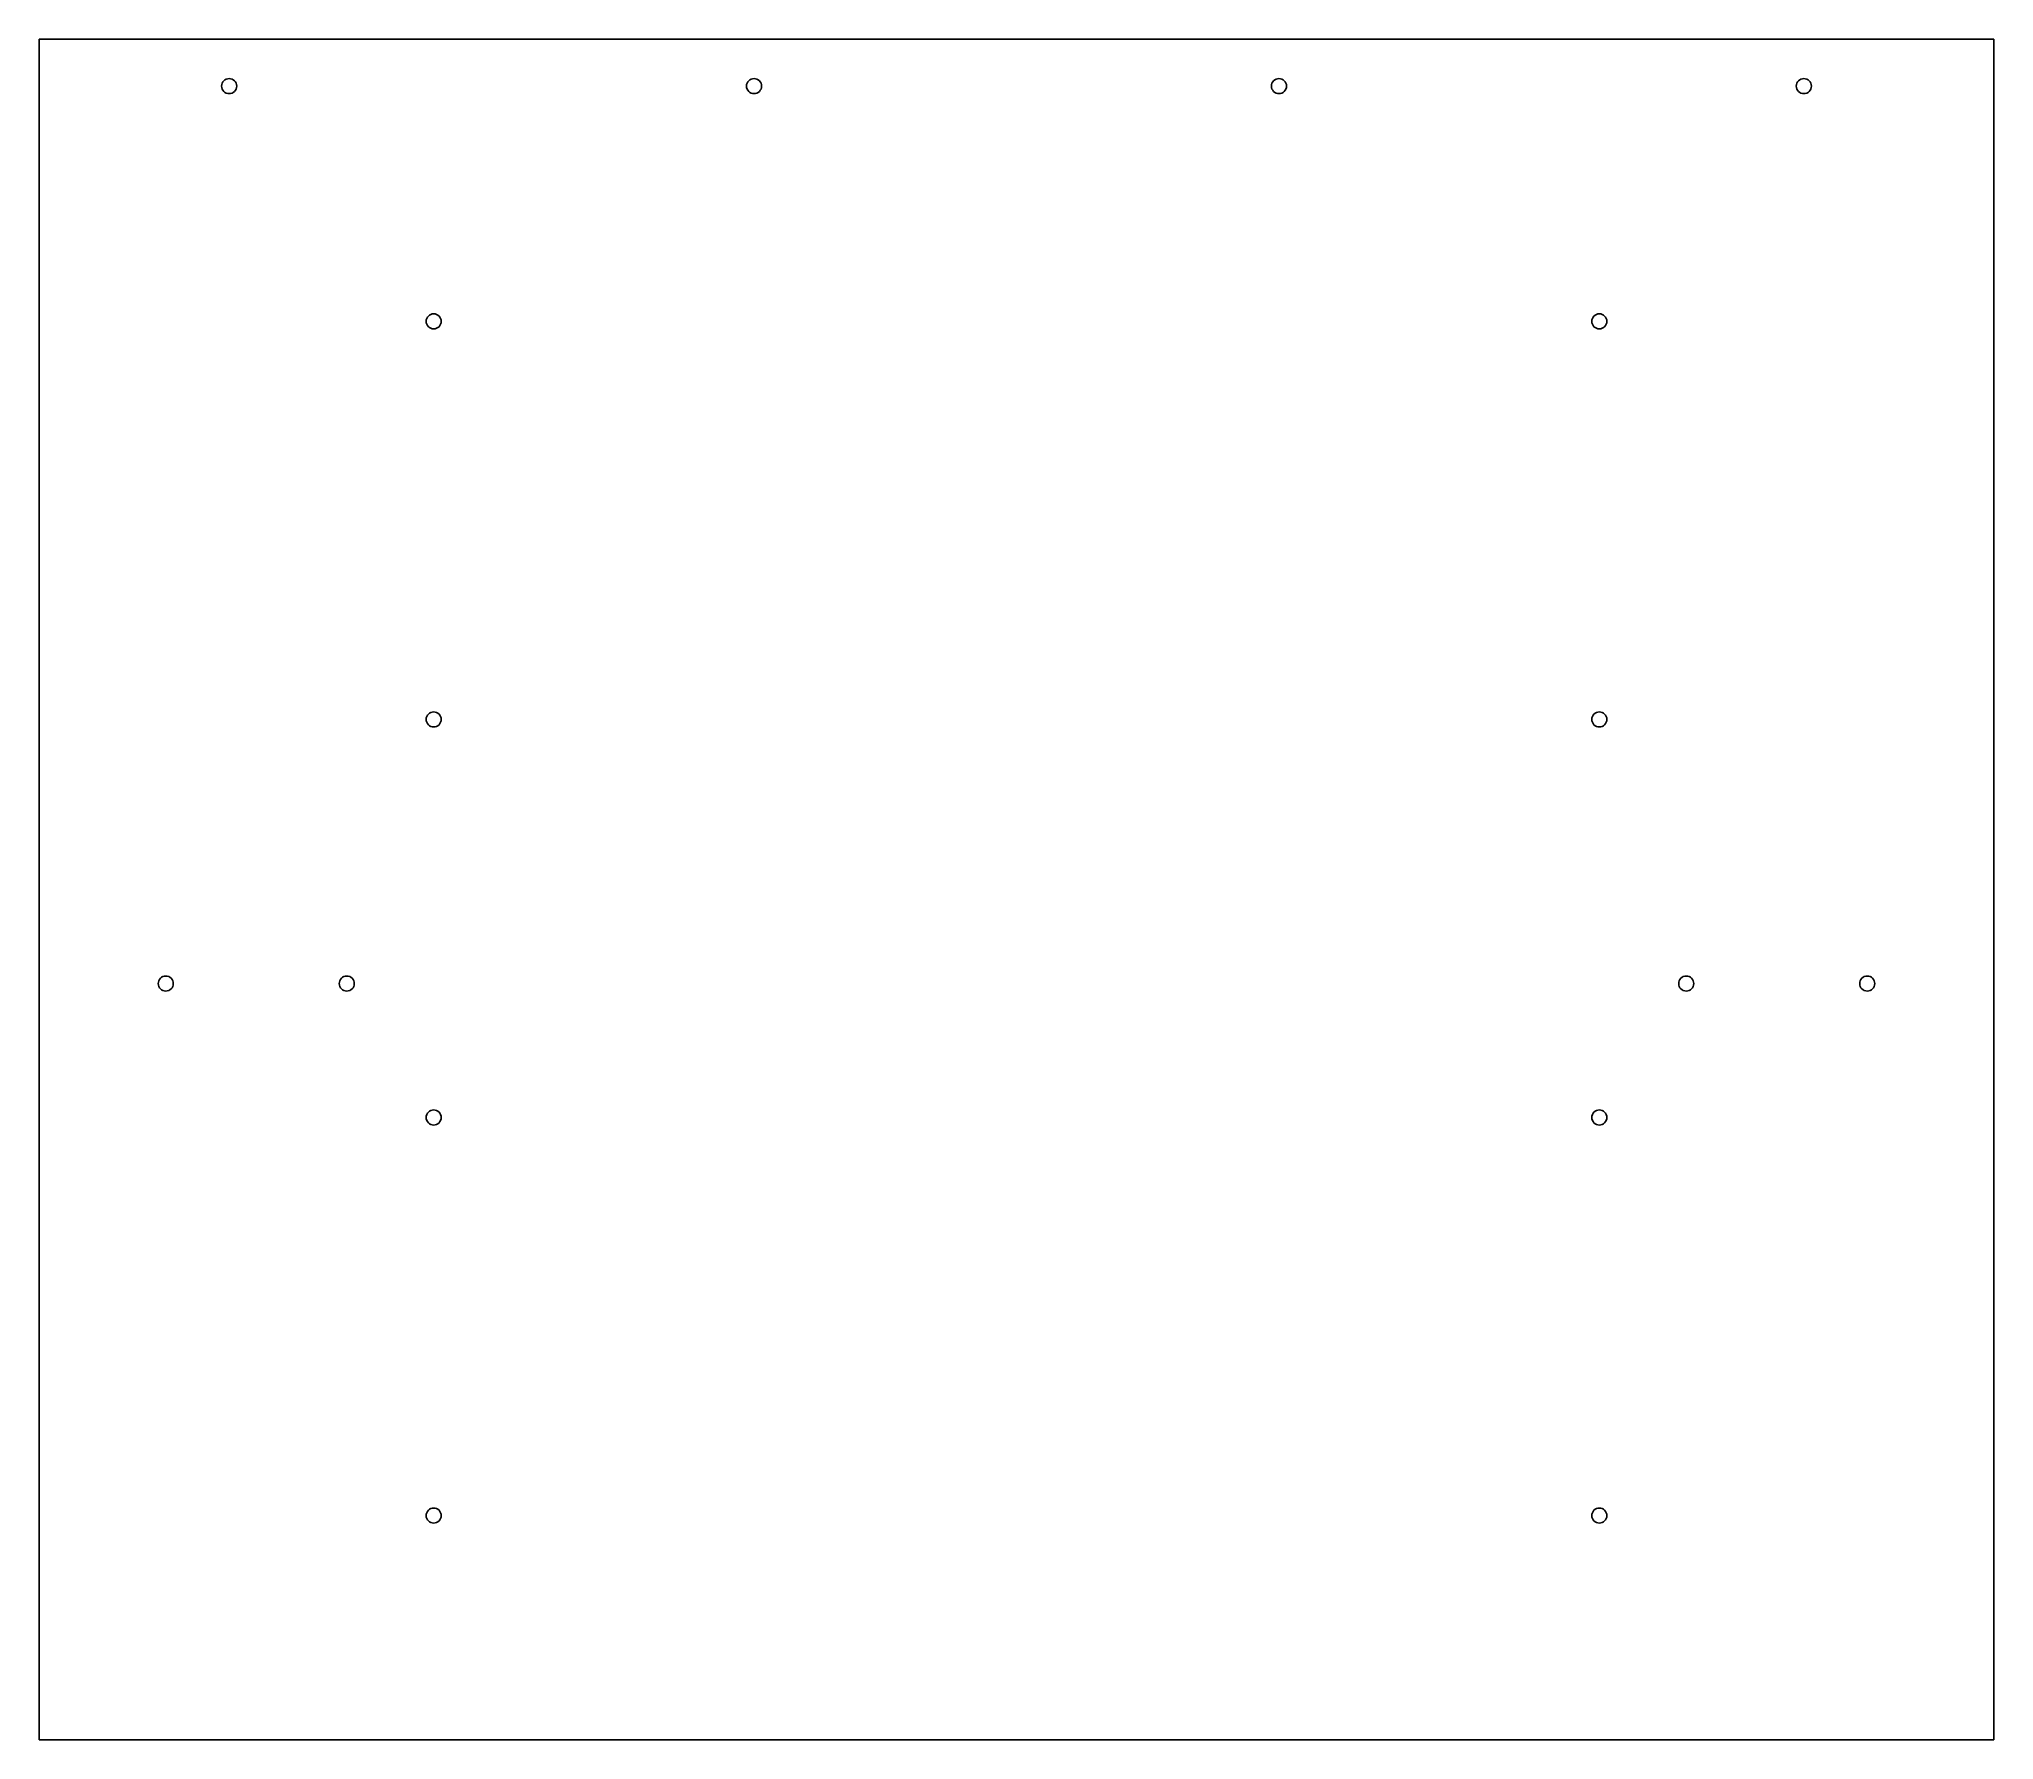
# Model space of a CAD drawing. Header units: metres. Extents: x -270 to 270, y -227 to 243.
import ezdxf

# ---------------------------------------------------------------- set-up
doc = ezdxf.new("R2010")
doc.units = ezdxf.units.M

msp = doc.modelspace()

# ---------------------------------------------------------------- linework, layer by layer
for p, q in [((270, 243), (-270, 243)), ((-270, 243), (-270, -227)), ((270, -227), (270, 243)), ((-219.58, 230), (-219.54, 230.406)), ((-219.54, 229.594), (-219.58, 230)), ((-219.54, 230.406), (-219.422, 230.796)), ((-219.422, 229.204), (-219.54, 229.594)), ((-219.422, 230.796), (-219.229, 231.156)), ((-219.229, 228.844), (-219.422, 229.204)), ((-219.229, 231.156), (-218.971, 231.471)), ((-218.971, 228.529), (-219.229, 228.844)), ((-218.971, 231.471), (-218.656, 231.729)), ((-218.656, 228.271), (-218.971, 228.529)), ((-218.656, 231.729), (-218.296, 231.922)), ((-218.296, 228.078), (-218.656, 228.271)), ((-218.296, 231.922), (-217.906, 232.04)), ((-217.906, 227.96), (-218.296, 228.078)), ((-217.906, 232.04), (-217.5, 232.08)), ((-217.5, 227.92), (-217.906, 227.96)), ((-217.5, 232.08), (-217.094, 232.04)), ((-217.094, 227.96), (-217.5, 227.92)), ((-217.094, 232.04), (-216.704, 231.922)), ((-216.704, 228.078), (-217.094, 227.96)), ((-216.704, 231.922), (-216.344, 231.729)), ((-216.344, 228.271), (-216.704, 228.078)), ((-216.344, 231.729), (-216.029, 231.471)), ((-216.029, 228.529), (-216.344, 228.271)), ((-216.029, 231.471), (-215.771, 231.156)), ((-215.771, 228.844), (-216.029, 228.529)), ((-215.771, 231.156), (-215.578, 230.796)), ((-215.578, 229.204), (-215.771, 228.844)), ((-215.578, 230.796), (-215.46, 230.406)), ((-215.46, 229.594), (-215.578, 229.204)), ((-215.46, 230.406), (-215.42, 230)), ((-215.42, 230), (-215.46, 229.594)), ((-74.58, 230), (-74.54, 230.406)), ((-74.54, 229.594), (-74.58, 230)), ((-74.54, 230.406), (-74.4217, 230.796)), ((-74.4217, 229.204), (-74.54, 229.594)), ((-74.4217, 230.796), (-74.2294, 231.156)), ((-74.2294, 228.844), (-74.4217, 229.204)), ((-74.2294, 231.156), (-73.9708, 231.471)), ((-73.9708, 228.529), (-74.2294, 228.844)), ((-73.9708, 231.471), (-73.6556, 231.729)), ((-73.6556, 228.271), (-73.9708, 228.529)), ((-73.6556, 231.729), (-73.296, 231.922)), ((-73.296, 228.078), (-73.6556, 228.271)), ((-73.296, 231.922), (-72.9058, 232.04)), ((-72.9058, 227.96), (-73.296, 228.078)), ((-72.9058, 232.04), (-72.5, 232.08)), ((-72.5, 227.92), (-72.9058, 227.96)), ((-72.5, 232.08), (-72.0942, 232.04)), ((-72.0942, 227.96), (-72.5, 227.92)), ((-72.0942, 232.04), (-71.704, 231.922)), ((-71.704, 228.078), (-72.0942, 227.96)), ((-71.704, 231.922), (-71.3444, 231.729)), ((-71.3444, 228.271), (-71.704, 228.078)), ((-71.3444, 231.729), (-71.0292, 231.471)), ((-71.0292, 228.529), (-71.3444, 228.271)), ((-71.0292, 231.471), (-70.7705, 231.156)), ((-70.7705, 228.844), (-71.0292, 228.529)), ((-70.7705, 231.156), (-70.5783, 230.796)), ((-70.5783, 229.204), (-70.7705, 228.844)), ((-70.5783, 230.796), (-70.46, 230.406)), ((-70.46, 229.594), (-70.5783, 229.204)), ((-70.46, 230.406), (-70.42, 230)), ((-70.42, 230), (-70.46, 229.594)), ((70.42, 230), (70.46, 230.406)), ((70.46, 229.594), (70.42, 230)), ((70.46, 230.406), (70.5783, 230.796)), ((70.5783, 229.204), (70.46, 229.594)), ((70.5783, 230.796), (70.7705, 231.156)), ((70.7705, 228.844), (70.5783, 229.204)), ((70.7705, 231.156), (71.0292, 231.471)), ((71.0292, 228.529), (70.7705, 228.844)), ((71.0292, 231.471), (71.3444, 231.729)), ((71.3444, 228.271), (71.0292, 228.529)), ((71.3444, 231.729), (71.704, 231.922)), ((71.704, 228.078), (71.3444, 228.271)), ((71.704, 231.922), (72.0942, 232.04)), ((72.0942, 227.96), (71.704, 228.078)), ((72.0942, 232.04), (72.5, 232.08)), ((72.5, 227.92), (72.0942, 227.96)), ((72.5, 232.08), (72.9058, 232.04)), ((72.9058, 227.96), (72.5, 227.92)), ((72.9058, 232.04), (73.296, 231.922)), ((73.296, 228.078), (72.9058, 227.96)), ((73.296, 231.922), (73.6556, 231.729)), ((73.6556, 228.271), (73.296, 228.078)), ((73.6556, 231.729), (73.9708, 231.471)), ((73.9708, 228.529), (73.6556, 228.271)), ((73.9708, 231.471), (74.2294, 231.156)), ((74.2294, 228.844), (73.9708, 228.529)), ((74.2294, 231.156), (74.4217, 230.796)), ((74.4217, 229.204), (74.2294, 228.844)), ((74.4217, 230.796), (74.54, 230.406)), ((74.54, 229.594), (74.4217, 229.204)), ((74.54, 230.406), (74.58, 230)), ((74.58, 230), (74.54, 229.594)), ((215.42, 230), (215.46, 230.406)), ((215.46, 229.594), (215.42, 230)), ((215.46, 230.406), (215.578, 230.796)), ((215.578, 229.204), (215.46, 229.594)), ((215.578, 230.796), (215.771, 231.156)), ((215.771, 228.844), (215.578, 229.204)), ((215.771, 231.156), (216.029, 231.471)), ((216.029, 228.529), (215.771, 228.844)), ((216.029, 231.471), (216.344, 231.729)), ((216.344, 228.271), (216.029, 228.529)), ((216.344, 231.729), (216.704, 231.922)), ((216.704, 228.078), (216.344, 228.271)), ((216.704, 231.922), (217.094, 232.04)), ((217.094, 227.96), (216.704, 228.078)), ((217.094, 232.04), (217.5, 232.08)), ((217.5, 227.92), (217.094, 227.96)), ((217.5, 232.08), (217.906, 232.04)), ((217.906, 227.96), (217.5, 227.92)), ((217.906, 232.04), (218.296, 231.922)), ((218.296, 228.078), (217.906, 227.96)), ((218.296, 231.922), (218.656, 231.729)), ((218.656, 228.271), (218.296, 228.078)), ((218.656, 231.729), (218.971, 231.471)), ((218.971, 228.529), (218.656, 228.271)), ((218.971, 231.471), (219.229, 231.156)), ((219.229, 228.844), (218.971, 228.529)), ((219.229, 231.156), (219.422, 230.796)), ((219.422, 229.204), (219.229, 228.844)), ((219.422, 230.796), (219.54, 230.406)), ((219.54, 229.594), (219.422, 229.204)), ((219.54, 230.406), (219.58, 230)), ((219.58, 230), (219.54, 229.594)), ((-163.08, 165), (-163.04, 165.406)), ((-163.04, 164.594), (-163.08, 165)), ((-163.04, 165.406), (-162.922, 165.796)), ((-162.922, 164.204), (-163.04, 164.594)), ((-162.922, 165.796), (-162.729, 166.156)), ((-162.729, 163.844), (-162.922, 164.204)), ((-162.729, 166.156), (-162.471, 166.471)), ((-162.471, 163.529), (-162.729, 163.844)), ((-162.471, 166.471), (-162.156, 166.729)), ((-162.156, 163.271), (-162.471, 163.529)), ((-162.156, 166.729), (-161.796, 166.922)), ((-161.796, 163.078), (-162.156, 163.271)), ((-161.796, 166.922), (-161.406, 167.04)), ((-161.406, 162.96), (-161.796, 163.078)), ((-161.406, 167.04), (-161, 167.08)), ((-161, 162.92), (-161.406, 162.96)), ((-161, 167.08), (-160.594, 167.04)), ((-160.594, 162.96), (-161, 162.92)), ((-160.594, 167.04), (-160.204, 166.922)), ((-160.204, 163.078), (-160.594, 162.96)), ((-160.204, 166.922), (-159.844, 166.729)), ((-159.844, 163.271), (-160.204, 163.078)), ((-159.844, 166.729), (-159.529, 166.471)), ((-159.529, 163.529), (-159.844, 163.271)), ((-159.529, 166.471), (-159.271, 166.156)), ((-159.271, 163.844), (-159.529, 163.529)), ((-159.271, 166.156), (-159.078, 165.796)), ((-159.078, 164.204), (-159.271, 163.844)), ((-159.078, 165.796), (-158.96, 165.406)), ((-158.96, 164.594), (-159.078, 164.204)), ((-158.96, 165.406), (-158.92, 165)), ((-158.92, 165), (-158.96, 164.594)), ((158.92, 165), (158.96, 165.406)), ((158.96, 164.594), (158.92, 165)), ((158.96, 165.406), (159.078, 165.796)), ((159.078, 164.204), (158.96, 164.594)), ((159.078, 165.796), (159.271, 166.156)), ((159.271, 163.844), (159.078, 164.204)), ((159.271, 166.156), (159.529, 166.471)), ((159.529, 163.529), (159.271, 163.844)), ((159.529, 166.471), (159.844, 166.729)), ((159.844, 163.271), (159.529, 163.529)), ((159.844, 166.729), (160.204, 166.922)), ((160.204, 163.078), (159.844, 163.271)), ((160.204, 166.922), (160.594, 167.04)), ((160.594, 162.96), (160.204, 163.078)), ((160.594, 167.04), (161, 167.08)), ((161, 162.92), (160.594, 162.96)), ((161, 167.08), (161.406, 167.04)), ((161.406, 162.96), (161, 162.92)), ((161.406, 167.04), (161.796, 166.922)), ((161.796, 163.078), (161.406, 162.96)), ((161.796, 166.922), (162.156, 166.729)), ((162.156, 163.271), (161.796, 163.078)), ((162.156, 166.729), (162.471, 166.471)), ((162.471, 163.529), (162.156, 163.271)), ((162.471, 166.471), (162.729, 166.156)), ((162.729, 163.844), (162.471, 163.529)), ((162.729, 166.156), (162.922, 165.796)), ((162.922, 164.204), (162.729, 163.844)), ((162.922, 165.796), (163.04, 165.406)), ((163.04, 164.594), (162.922, 164.204)), ((163.04, 165.406), (163.08, 165)), ((163.08, 165), (163.04, 164.594)), ((-163.08, 55), (-163.04, 55.4058)), ((-163.04, 54.5942), (-163.08, 55)), ((-163.04, 55.4058), (-162.922, 55.796)), ((-162.922, 54.204), (-163.04, 54.5942)), ((-162.922, 55.796), (-162.729, 56.1556)), ((-162.729, 53.8444), (-162.922, 54.204)), ((-162.729, 56.1556), (-162.471, 56.4708)), ((-162.471, 56.4708), (-162.156, 56.7294)), ((-162.156, 56.7294), (-161.796, 56.9217)), ((-161.796, 56.9217), (-161.406, 57.04)), ((-161.406, 57.04), (-161, 57.08)), ((-161, 57.08), (-160.594, 57.04)), ((-160.594, 57.04), (-160.204, 56.9217)), ((-160.204, 56.9217), (-159.844, 56.7294)), ((-159.844, 56.7294), (-159.529, 56.4708)), ((-159.529, 56.4708), (-159.271, 56.1556)), ((-159.271, 56.1556), (-159.078, 55.796)), ((-159.078, 54.204), (-159.271, 53.8444)), ((-159.078, 55.796), (-158.96, 55.4058)), ((-158.96, 54.5942), (-159.078, 54.204)), ((-158.96, 55.4058), (-158.92, 55)), ((-158.92, 55), (-158.96, 54.5942)), ((158.92, 55), (158.96, 55.4058)), ((158.96, 54.5942), (158.92, 55)), ((158.96, 55.4058), (159.078, 55.796)), ((159.078, 54.204), (158.96, 54.5942)), ((159.078, 55.796), (159.271, 56.1556)), ((159.271, 53.8444), (159.078, 54.204)), ((159.271, 56.1556), (159.529, 56.4708)), ((159.529, 56.4708), (159.844, 56.7294)), ((159.844, 56.7294), (160.204, 56.9217)), ((160.204, 56.9217), (160.594, 57.04)), ((160.594, 57.04), (161, 57.08)), ((161, 57.08), (161.406, 57.04)), ((161.406, 57.04), (161.796, 56.9217)), ((161.796, 56.9217), (162.156, 56.7294)), ((162.156, 56.7294), (162.471, 56.4708)), ((162.471, 56.4708), (162.729, 56.1556)), ((162.729, 56.1556), (162.922, 55.796)), ((162.922, 54.204), (162.729, 53.8444)), ((162.922, 55.796), (163.04, 55.4058)), ((163.04, 54.5942), (162.922, 54.204)), ((163.04, 55.4058), (163.08, 55)), ((163.08, 55), (163.04, 54.5942)), ((-162.471, 53.5292), (-162.729, 53.8444)), ((-162.156, 53.2705), (-162.471, 53.5292)), ((-161.796, 53.0783), (-162.156, 53.2705)), ((-161.406, 52.96), (-161.796, 53.0783)), ((-161, 52.92), (-161.406, 52.96)), ((-160.594, 52.96), (-161, 52.92)), ((-160.204, 53.0783), (-160.594, 52.96)), ((-159.844, 53.2705), (-160.204, 53.0783)), ((-159.529, 53.5292), (-159.844, 53.2705)), ((-159.271, 53.8444), (-159.529, 53.5292)), ((159.529, 53.5292), (159.271, 53.8444)), ((159.844, 53.2705), (159.529, 53.5292)), ((160.204, 53.0783), (159.844, 53.2705)), ((160.594, 52.96), (160.204, 53.0783)), ((161, 52.92), (160.594, 52.96)), ((161.406, 52.96), (161, 52.92)), ((161.796, 53.0783), (161.406, 52.96)), ((162.156, 53.2705), (161.796, 53.0783)), ((162.471, 53.5292), (162.156, 53.2705)), ((162.729, 53.8444), (162.471, 53.5292)), ((-236.156, -16.2705), (-235.796, -16.0783)), ((-235.796, -16.0783), (-235.406, -15.96)), ((-235.406, -15.96), (-235, -15.92)), ((-235, -15.92), (-234.594, -15.96)), ((-234.594, -15.96), (-234.204, -16.0783)), ((-234.204, -16.0783), (-233.844, -16.2705)), ((-186.156, -16.2705), (-185.796, -16.0783)), ((-185.796, -16.0783), (-185.406, -15.96)), ((-185.406, -15.96), (-185, -15.92)), ((-185, -15.92), (-184.594, -15.96)), ((-184.594, -15.96), (-184.204, -16.0783)), ((-184.204, -16.0783), (-183.844, -16.2705)), ((183.844, -16.2705), (184.204, -16.0783)), ((184.204, -16.0783), (184.594, -15.96)), ((184.594, -15.96), (185, -15.92)), ((185, -15.92), (185.406, -15.96)), ((185.406, -15.96), (185.796, -16.0783)), ((185.796, -16.0783), (186.156, -16.2705)), ((233.844, -16.2705), (234.204, -16.0783)), ((234.204, -16.0783), (234.594, -15.96)), ((234.594, -15.96), (235, -15.92)), ((235, -15.92), (235.406, -15.96)), ((235.406, -15.96), (235.796, -16.0783)), ((235.796, -16.0783), (236.156, -16.2705)), ((-237.08, -18), (-237.04, -17.5942)), ((-237.04, -18.4058), (-237.08, -18)), ((-237.04, -17.5942), (-236.922, -17.204)), ((-236.922, -18.796), (-237.04, -18.4058)), ((-236.922, -17.204), (-236.729, -16.8444)), ((-236.729, -19.1556), (-236.922, -18.796)), ((-236.729, -16.8444), (-236.471, -16.5292)), ((-236.471, -19.4708), (-236.729, -19.1556)), ((-236.471, -16.5292), (-236.156, -16.2705)), ((-236.156, -19.7294), (-236.471, -19.4708)), ((-235.796, -19.9217), (-236.156, -19.7294)), ((-235.406, -20.04), (-235.796, -19.9217)), ((-235, -20.08), (-235.406, -20.04)), ((-234.594, -20.04), (-235, -20.08)), ((-234.204, -19.9217), (-234.594, -20.04)), ((-233.844, -19.7294), (-234.204, -19.9217)), ((-233.844, -16.2705), (-233.529, -16.5292)), ((-233.529, -19.4708), (-233.844, -19.7294)), ((-233.529, -16.5292), (-233.271, -16.8444)), ((-233.271, -19.1556), (-233.529, -19.4708)), ((-233.271, -16.8444), (-233.078, -17.204)), ((-233.078, -18.796), (-233.271, -19.1556)), ((-233.078, -17.204), (-232.96, -17.5942)), ((-232.96, -18.4058), (-233.078, -18.796)), ((-232.96, -17.5942), (-232.92, -18)), ((-232.92, -18), (-232.96, -18.4058)), ((-187.08, -18), (-187.04, -17.5942)), ((-187.04, -18.4058), (-187.08, -18)), ((-187.04, -17.5942), (-186.922, -17.204)), ((-186.922, -18.796), (-187.04, -18.4058)), ((-186.922, -17.204), (-186.729, -16.8444)), ((-186.729, -19.1556), (-186.922, -18.796)), ((-186.729, -16.8444), (-186.471, -16.5292)), ((-186.471, -19.4708), (-186.729, -19.1556)), ((-186.471, -16.5292), (-186.156, -16.2705)), ((-186.156, -19.7294), (-186.471, -19.4708)), ((-185.796, -19.9217), (-186.156, -19.7294)), ((-185.406, -20.04), (-185.796, -19.9217)), ((-185, -20.08), (-185.406, -20.04)), ((-184.594, -20.04), (-185, -20.08)), ((-184.204, -19.9217), (-184.594, -20.04)), ((-183.844, -19.7294), (-184.204, -19.9217)), ((-183.844, -16.2705), (-183.529, -16.5292)), ((-183.529, -19.4708), (-183.844, -19.7294)), ((-183.529, -16.5292), (-183.271, -16.8444)), ((-183.271, -19.1556), (-183.529, -19.4708)), ((-183.271, -16.8444), (-183.078, -17.204)), ((-183.078, -18.796), (-183.271, -19.1556)), ((-183.078, -17.204), (-182.96, -17.5942)), ((-182.96, -18.4058), (-183.078, -18.796)), ((-182.96, -17.5942), (-182.92, -18)), ((-182.92, -18), (-182.96, -18.4058)), ((182.92, -18), (182.96, -17.5942)), ((182.96, -18.4058), (182.92, -18)), ((182.96, -17.5942), (183.078, -17.204)), ((183.078, -18.796), (182.96, -18.4058)), ((183.078, -17.204), (183.271, -16.8444)), ((183.271, -19.1556), (183.078, -18.796)), ((183.271, -16.8444), (183.529, -16.5292)), ((183.529, -19.4708), (183.271, -19.1556)), ((183.529, -16.5292), (183.844, -16.2705)), ((183.844, -19.7294), (183.529, -19.4708)), ((184.204, -19.9217), (183.844, -19.7294)), ((184.594, -20.04), (184.204, -19.9217)), ((185, -20.08), (184.594, -20.04)), ((185.406, -20.04), (185, -20.08)), ((185.796, -19.9217), (185.406, -20.04)), ((186.156, -19.7294), (185.796, -19.9217)), ((186.156, -16.2705), (186.471, -16.5292)), ((186.471, -19.4708), (186.156, -19.7294)), ((186.471, -16.5292), (186.729, -16.8444)), ((186.729, -19.1556), (186.471, -19.4708)), ((186.729, -16.8444), (186.922, -17.204)), ((186.922, -18.796), (186.729, -19.1556)), ((186.922, -17.204), (187.04, -17.5942)), ((187.04, -18.4058), (186.922, -18.796)), ((187.04, -17.5942), (187.08, -18)), ((187.08, -18), (187.04, -18.4058)), ((232.92, -18), (232.96, -17.5942)), ((232.96, -18.4058), (232.92, -18)), ((232.96, -17.5942), (233.078, -17.204)), ((233.078, -18.796), (232.96, -18.4058)), ((233.078, -17.204), (233.271, -16.8444)), ((233.271, -19.1556), (233.078, -18.796)), ((233.271, -16.8444), (233.529, -16.5292)), ((233.529, -19.4708), (233.271, -19.1556)), ((233.529, -16.5292), (233.844, -16.2705)), ((233.844, -19.7294), (233.529, -19.4708)), ((234.204, -19.9217), (233.844, -19.7294)), ((234.594, -20.04), (234.204, -19.9217)), ((235, -20.08), (234.594, -20.04)), ((235.406, -20.04), (235, -20.08)), ((235.796, -19.9217), (235.406, -20.04)), ((236.156, -19.7294), (235.796, -19.9217)), ((236.156, -16.2705), (236.471, -16.5292)), ((236.471, -19.4708), (236.156, -19.7294)), ((236.471, -16.5292), (236.729, -16.8444)), ((236.729, -19.1556), (236.471, -19.4708)), ((236.729, -16.8444), (236.922, -17.204)), ((236.922, -18.796), (236.729, -19.1556)), ((236.922, -17.204), (237.04, -17.5942)), ((237.04, -18.4058), (236.922, -18.796)), ((237.04, -17.5942), (237.08, -18)), ((237.08, -18), (237.04, -18.4058)), ((-162.922, -54.204), (-162.729, -53.8444)), ((-162.729, -53.8444), (-162.471, -53.5292)), ((-162.471, -53.5292), (-162.156, -53.2705)), ((-162.156, -53.2705), (-161.796, -53.0783)), ((-161.796, -53.0783), (-161.406, -52.96)), ((-161.406, -52.96), (-161, -52.92)), ((-161, -52.92), (-160.594, -52.96)), ((-160.594, -52.96), (-160.204, -53.0783)), ((-160.204, -53.0783), (-159.844, -53.2705)), ((-159.844, -53.2705), (-159.529, -53.5292)), ((-159.529, -53.5292), (-159.271, -53.8444)), ((-159.271, -53.8444), (-159.078, -54.204)), ((159.078, -54.204), (159.271, -53.8444)), ((159.271, -53.8444), (159.529, -53.5292)), ((159.529, -53.5292), (159.844, -53.2705)), ((159.844, -53.2705), (160.204, -53.0783)), ((160.204, -53.0783), (160.594, -52.96)), ((160.594, -52.96), (161, -52.92)), ((161, -52.92), (161.406, -52.96)), ((161.406, -52.96), (161.796, -53.0783)), ((161.796, -53.0783), (162.156, -53.2705)), ((162.156, -53.2705), (162.471, -53.5292)), ((162.471, -53.5292), (162.729, -53.8444)), ((162.729, -53.8444), (162.922, -54.204)), ((-163.08, -55), (-163.04, -54.5942)), ((-163.04, -55.4058), (-163.08, -55)), ((-163.04, -54.5942), (-162.922, -54.204)), ((-162.922, -55.796), (-163.04, -55.4058)), ((-162.729, -56.1556), (-162.922, -55.796)), ((-162.471, -56.4708), (-162.729, -56.1556)), ((-162.156, -56.7294), (-162.471, -56.4708)), ((-161.796, -56.9217), (-162.156, -56.7294)), ((-161.406, -57.04), (-161.796, -56.9217)), ((-161, -57.08), (-161.406, -57.04)), ((-160.594, -57.04), (-161, -57.08)), ((-160.204, -56.9217), (-160.594, -57.04)), ((-159.844, -56.7294), (-160.204, -56.9217)), ((-159.529, -56.4708), (-159.844, -56.7294)), ((-159.271, -56.1556), (-159.529, -56.4708)), ((-159.078, -55.796), (-159.271, -56.1556)), ((-159.078, -54.204), (-158.96, -54.5942)), ((-158.96, -55.4058), (-159.078, -55.796)), ((-158.96, -54.5942), (-158.92, -55)), ((-158.92, -55), (-158.96, -55.4058)), ((158.92, -55), (158.96, -54.5942)), ((158.96, -55.4058), (158.92, -55)), ((158.96, -54.5942), (159.078, -54.204)), ((159.078, -55.796), (158.96, -55.4058)), ((159.271, -56.1556), (159.078, -55.796)), ((159.529, -56.4708), (159.271, -56.1556)), ((159.844, -56.7294), (159.529, -56.4708)), ((160.204, -56.9217), (159.844, -56.7294)), ((160.594, -57.04), (160.204, -56.9217)), ((161, -57.08), (160.594, -57.04)), ((161.406, -57.04), (161, -57.08)), ((161.796, -56.9217), (161.406, -57.04)), ((162.156, -56.7294), (161.796, -56.9217)), ((162.471, -56.4708), (162.156, -56.7294)), ((162.729, -56.1556), (162.471, -56.4708)), ((162.922, -55.796), (162.729, -56.1556)), ((162.922, -54.204), (163.04, -54.5942)), ((163.04, -55.4058), (162.922, -55.796)), ((163.04, -54.5942), (163.08, -55)), ((163.08, -55), (163.04, -55.4058)), ((-163.08, -165), (-163.04, -164.594)), ((-163.04, -165.406), (-163.08, -165)), ((-163.04, -164.594), (-162.922, -164.204)), ((-162.922, -165.796), (-163.04, -165.406)), ((-162.922, -164.204), (-162.729, -163.844)), ((-162.729, -166.156), (-162.922, -165.796)), ((-162.729, -163.844), (-162.471, -163.529)), ((-162.471, -166.471), (-162.729, -166.156)), ((-162.471, -163.529), (-162.156, -163.271)), ((-162.156, -166.729), (-162.471, -166.471)), ((-162.156, -163.271), (-161.796, -163.078)), ((-161.796, -166.922), (-162.156, -166.729)), ((-161.796, -163.078), (-161.406, -162.96)), ((-161.406, -167.04), (-161.796, -166.922)), ((-161.406, -162.96), (-161, -162.92)), ((-161, -167.08), (-161.406, -167.04)), ((-161, -162.92), (-160.594, -162.96)), ((-160.594, -167.04), (-161, -167.08)), ((-160.594, -162.96), (-160.204, -163.078)), ((-160.204, -166.922), (-160.594, -167.04)), ((-160.204, -163.078), (-159.844, -163.271)), ((-159.844, -166.729), (-160.204, -166.922)), ((-159.844, -163.271), (-159.529, -163.529)), ((-159.529, -166.471), (-159.844, -166.729)), ((-159.529, -163.529), (-159.271, -163.844)), ((-159.271, -166.156), (-159.529, -166.471)), ((-159.271, -163.844), (-159.078, -164.204)), ((-159.078, -165.796), (-159.271, -166.156)), ((-159.078, -164.204), (-158.96, -164.594)), ((-158.96, -165.406), (-159.078, -165.796)), ((-158.96, -164.594), (-158.92, -165)), ((-158.92, -165), (-158.96, -165.406)), ((158.92, -165), (158.96, -164.594)), ((158.96, -165.406), (158.92, -165)), ((158.96, -164.594), (159.078, -164.204)), ((159.078, -165.796), (158.96, -165.406)), ((159.078, -164.204), (159.271, -163.844)), ((159.271, -166.156), (159.078, -165.796)), ((159.271, -163.844), (159.529, -163.529)), ((159.529, -166.471), (159.271, -166.156)), ((159.529, -163.529), (159.844, -163.271)), ((159.844, -166.729), (159.529, -166.471)), ((159.844, -163.271), (160.204, -163.078)), ((160.204, -166.922), (159.844, -166.729)), ((160.204, -163.078), (160.594, -162.96)), ((160.594, -167.04), (160.204, -166.922)), ((160.594, -162.96), (161, -162.92)), ((161, -167.08), (160.594, -167.04)), ((161, -162.92), (161.406, -162.96)), ((161.406, -167.04), (161, -167.08)), ((161.406, -162.96), (161.796, -163.078)), ((161.796, -166.922), (161.406, -167.04)), ((161.796, -163.078), (162.156, -163.271)), ((162.156, -166.729), (161.796, -166.922)), ((162.156, -163.271), (162.471, -163.529)), ((162.471, -166.471), (162.156, -166.729)), ((162.471, -163.529), (162.729, -163.844)), ((162.729, -166.156), (162.471, -166.471)), ((162.729, -163.844), (162.922, -164.204)), ((162.922, -165.796), (162.729, -166.156)), ((162.922, -164.204), (163.04, -164.594)), ((163.04, -165.406), (162.922, -165.796)), ((163.04, -164.594), (163.08, -165)), ((163.08, -165), (163.04, -165.406)), ((-270, -227), (270, -227))]:
    msp.add_line(p, q)

doc.saveas('drawing.dxf')
